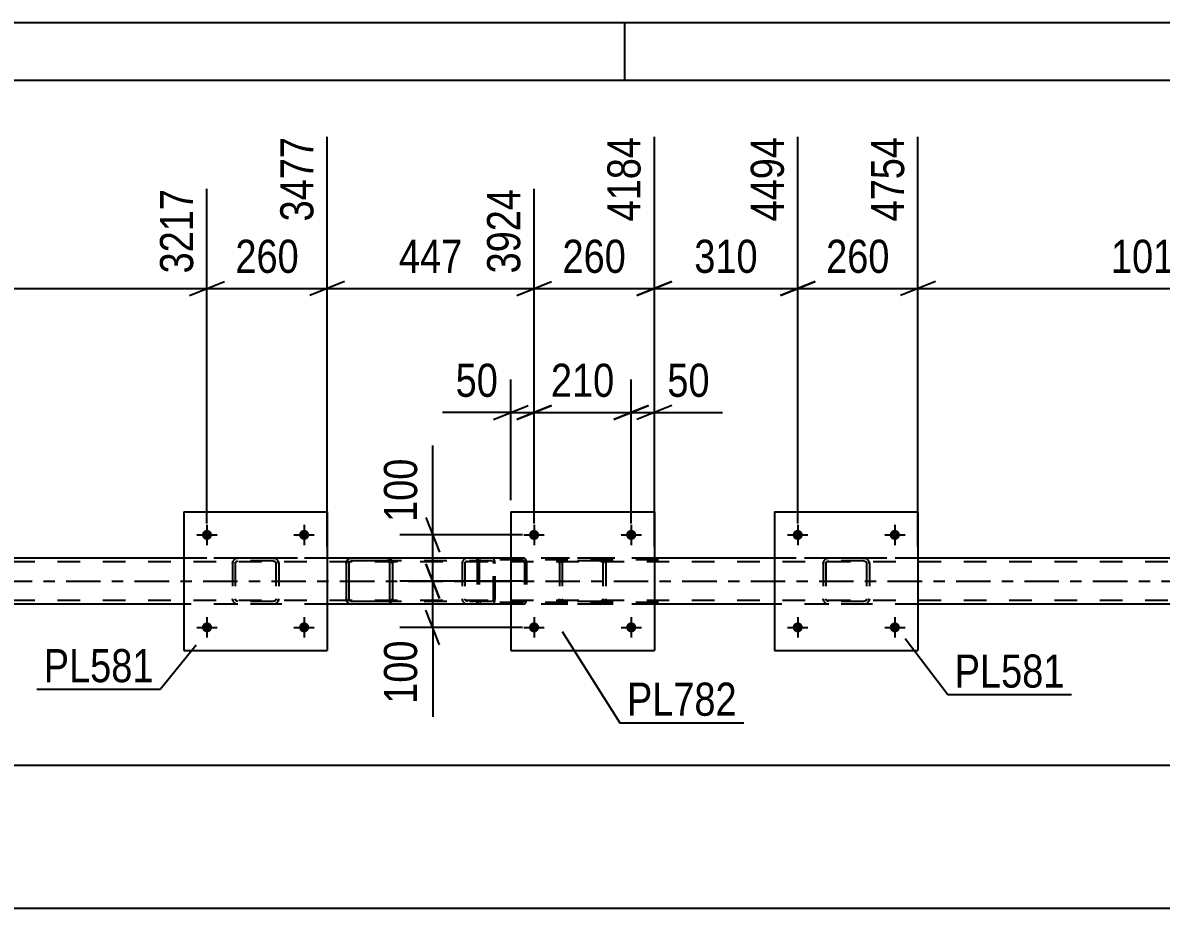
# Model space of a CAD drawing. Header units: millimetres. Extents: x 0 to 841, y 0 to 594.
# Drawn here: x 158.9 to 257.4, y 517.4 to 594 of the extents above; entities that cross this region are included whole.
import ezdxf

# ---------------------------------------------------------------- set-up
doc = ezdxf.new("R2010")
doc.units = ezdxf.units.MM
doc.linetypes.add('DXK_LINE_DOT2', pattern=[3.9198, 1.9599, -1.9599])
doc.linetypes.add('DXK_LINE_DOT3', pattern=[5.9187, 2.979, -0.9799, 0.9799, -0.9799])
doc.styles.add('Arial Narrow', font='ARIALN.TTF', dxfattribs={"height": 0.2})

# ---------------------------------------------------------------- blocks, each defined once
blk = doc.blocks.new('Unknown-318888172-1133')
at = {"color": 5, "linetype": 'Continuous'}
for p, q in [((841, 594), (0, 594)), ((211, 589), (211, 594)), ((836, 589), (5, 589))]:
    blk.add_line(p, q, dxfattribs=at)
blk = doc.blocks.new('Part-318888172-5588 - 5496')
at = {"color": 7, "linetype": 'DXK_LINE_DOT2'}
for p, q in [((228.144, 547.212), (228.18, 547.396)), ((228.18, 547.396), (228.144, 547.212)), ((228.402, 547.304), (228.454, 547.382)), ((228.44, 547.656), (228.624, 547.692)), ((228.624, 547.692), (228.44, 547.656)), ((228.454, 547.382), (228.532, 547.434)), ((228.532, 547.434), (228.624, 547.452)), ((231.664, 547.692), (228.624, 547.692)), ((231.664, 547.452), (228.624, 547.452)), ((231.664, 547.692), (231.847, 547.656)), ((231.847, 547.656), (231.664, 547.692)), ((231.664, 547.452), (231.755, 547.434)), ((231.755, 547.434), (231.833, 547.382)), ((231.833, 547.382), (231.885, 547.304)), ((232.107, 547.396), (232.144, 547.212)), ((232.144, 547.212), (232.107, 547.396)), ((228.144, 547.212), (228.144, 544.172)), ((228.384, 547.212), (228.402, 547.304)), ((228.384, 547.212), (228.384, 544.172)), ((231.885, 547.304), (231.904, 547.212)), ((231.904, 547.212), (231.904, 544.172)), ((232.144, 547.212), (232.144, 544.172)), ((228.18, 543.989), (228.144, 544.172)), ((228.144, 544.172), (228.18, 543.989)), ((228.402, 544.081), (228.384, 544.172)), ((228.454, 544.003), (228.402, 544.081)), ((228.624, 543.692), (228.44, 543.729)), ((228.44, 543.729), (228.624, 543.692)), ((228.532, 543.951), (228.454, 544.003)), ((228.624, 543.932), (228.532, 543.951)), ((231.664, 543.932), (228.624, 543.932)), ((231.664, 543.692), (228.624, 543.692)), ((231.755, 543.951), (231.664, 543.932)), ((231.847, 543.729), (231.664, 543.692)), ((231.664, 543.692), (231.847, 543.729)), ((231.833, 544.003), (231.755, 543.951)), ((231.885, 544.081), (231.833, 544.003)), ((231.904, 544.172), (231.885, 544.081)), ((232.144, 544.172), (232.107, 543.989)), ((232.107, 543.989), (232.144, 544.172))]:
    blk.add_line(p, q, dxfattribs=at)
at = {"color": 7, "linetype": 'DXK_LINE_DOT3'}
blk.add_line((230.144, 545.692), (230.144, 545.692), dxfattribs=at)
at = {"color": 7, "linetype": 'DXK_LINE_DOT2'}
for centre, start, end in [((228.624, 547.212), 112.5, 157.5), ((228.624, 547.212), 112.5, 157.5), ((231.664, 547.212), 22.5, 67.5), ((231.664, 547.212), 22.5, 67.5), ((228.624, 544.172), 202.5, 247.5), ((228.624, 544.172), 202.5, 247.5), ((231.664, 544.172), 292.5, 337.5), ((231.664, 544.172), 292.5, 337.5)]:
    blk.add_arc(centre, 0.48, start, end, dxfattribs=at)
blk = doc.blocks.new('Bolt-318888172-5541 - 5496')
at = {"linetype": 'Continuous'}
for points in [[(175.303, 549.693, -1), (174.423, 549.693, -1)], [(183.703, 549.693, -1), (182.823, 549.693, -1)]]:
    blk.add_hatch(color=1, dxfattribs=at).paths.add_polyline_path(points)
at = {"color": 1, "linetype": 'Continuous'}
for p, q in [((174.863, 550.573), (174.863, 548.813)), ((183.263, 550.573), (183.263, 548.813)), ((173.983, 549.693), (175.743, 549.693)), ((182.383, 549.693), (184.143, 549.693))]:
    blk.add_line(p, q, dxfattribs=at)
blk = doc.blocks.new('Bolt-318888172-5542 - 5496')
at = {"linetype": 'Continuous'}
for points in [[(175.303, 541.693, -1), (174.423, 541.693, -1)], [(183.703, 541.693, -1), (182.823, 541.693, -1)]]:
    blk.add_hatch(color=1, dxfattribs=at).paths.add_polyline_path(points)
at = {"color": 1, "linetype": 'Continuous'}
for p, q in [((174.863, 542.573), (174.863, 540.813)), ((183.263, 542.573), (183.263, 540.813)), ((173.983, 541.693), (175.743, 541.693)), ((182.383, 541.693), (184.143, 541.693))]:
    blk.add_line(p, q, dxfattribs=at)
blk = doc.blocks.new('Bolt-318888172-5543 - 5496')
at = {"linetype": 'Continuous'}
for points in [[(226.384, 549.693, -1), (225.504, 549.693, -1)], [(234.784, 549.693, -1), (233.904, 549.693, -1)]]:
    blk.add_hatch(color=1, dxfattribs=at).paths.add_polyline_path(points)
at = {"color": 1, "linetype": 'Continuous'}
for p, q in [((225.944, 550.573), (225.944, 548.813)), ((234.344, 550.573), (234.344, 548.813)), ((225.064, 549.693), (226.824, 549.693)), ((233.464, 549.693), (235.224, 549.693))]:
    blk.add_line(p, q, dxfattribs=at)
blk = doc.blocks.new('Bolt-318888172-5544 - 5496')
at = {"linetype": 'Continuous'}
for points in [[(226.384, 541.693, -1), (225.504, 541.693, -1)], [(234.784, 541.693, -1), (233.904, 541.693, -1)]]:
    blk.add_hatch(color=1, dxfattribs=at).paths.add_polyline_path(points)
at = {"color": 1, "linetype": 'Continuous'}
for p, q in [((225.944, 542.573), (225.944, 540.813)), ((234.344, 542.573), (234.344, 540.813)), ((225.064, 541.693), (226.824, 541.693)), ((233.464, 541.693), (235.224, 541.693))]:
    blk.add_line(p, q, dxfattribs=at)
blk = doc.blocks.new('Part-318888172-5581 - 5496')
at = {"color": 2, "linetype": 'Continuous'}
for p, q in [((172.863, 551.692), (172.863, 539.692)), ((172.863, 551.692), (185.263, 551.692)), ((185.263, 551.692), (185.263, 539.692)), ((172.863, 539.692), (185.263, 539.692))]:
    blk.add_line(p, q, dxfattribs=at)
blk = doc.blocks.new('Part-318888172-5582 - 5496')
at = {"color": 7, "linetype": 'DXK_LINE_DOT2'}
for p, q in [((177.063, 547.212), (177.099, 547.396)), ((177.099, 547.396), (177.063, 547.212)), ((177.321, 547.304), (177.373, 547.382)), ((177.359, 547.656), (177.543, 547.692)), ((177.543, 547.692), (177.359, 547.656)), ((177.373, 547.382), (177.451, 547.434)), ((177.451, 547.434), (177.543, 547.452)), ((180.583, 547.692), (177.543, 547.692)), ((180.583, 547.452), (177.543, 547.452)), ((180.583, 547.692), (180.767, 547.656)), ((180.767, 547.656), (180.583, 547.692)), ((180.583, 547.452), (180.675, 547.434)), ((180.675, 547.434), (180.753, 547.382)), ((180.753, 547.382), (180.805, 547.304)), ((181.026, 547.396), (181.063, 547.212)), ((181.063, 547.212), (181.026, 547.396)), ((177.063, 547.212), (177.063, 544.172)), ((177.303, 547.212), (177.321, 547.304)), ((177.303, 547.212), (177.303, 544.172)), ((180.805, 547.304), (180.823, 547.212)), ((180.823, 547.212), (180.823, 544.172)), ((181.063, 547.212), (181.063, 544.172)), ((177.099, 543.989), (177.063, 544.172)), ((177.063, 544.172), (177.099, 543.989)), ((177.321, 544.081), (177.303, 544.172)), ((177.373, 544.003), (177.321, 544.081)), ((177.543, 543.692), (177.359, 543.729)), ((177.359, 543.729), (177.543, 543.692)), ((177.451, 543.951), (177.373, 544.003)), ((177.543, 543.932), (177.451, 543.951)), ((180.583, 543.932), (177.543, 543.932)), ((180.583, 543.692), (177.543, 543.692)), ((180.675, 543.951), (180.583, 543.932)), ((180.767, 543.729), (180.583, 543.692)), ((180.583, 543.692), (180.767, 543.729)), ((180.753, 544.003), (180.675, 543.951)), ((180.805, 544.081), (180.753, 544.003)), ((180.823, 544.172), (180.805, 544.081)), ((181.063, 544.172), (181.026, 543.989)), ((181.026, 543.989), (181.063, 544.172))]:
    blk.add_line(p, q, dxfattribs=at)
at = {"color": 7, "linetype": 'DXK_LINE_DOT3'}
blk.add_line((179.063, 545.692), (179.063, 545.692), dxfattribs=at)
at = {"color": 7, "linetype": 'DXK_LINE_DOT2'}
for centre, start, end in [((177.543, 547.212), 112.5, 157.5), ((177.543, 547.212), 112.5, 157.5), ((180.583, 547.212), 22.5, 67.5), ((180.583, 547.212), 22.5, 67.5), ((177.543, 544.172), 202.5, 247.5), ((177.543, 544.172), 202.5, 247.5), ((180.583, 544.172), 292.5, 337.5), ((180.583, 544.172), 292.5, 337.5)]:
    blk.add_arc(centre, 0.48, start, end, dxfattribs=at)
blk = doc.blocks.new('Part-318888172-5587 - 5496')
at = {"color": 2, "linetype": 'Continuous'}
for p, q in [((223.944, 551.692), (223.944, 539.692)), ((223.944, 551.692), (236.344, 551.692)), ((236.344, 551.692), (236.344, 539.692)), ((223.944, 539.692), (236.344, 539.692))]:
    blk.add_line(p, q, dxfattribs=at)
blk = doc.blocks.new('Part-318888172-5670 - 5496')
at = {"color": 7, "linetype": 'DXK_LINE_DOT2'}
for p, q in [((199.512, 547.692), (187.355, 547.692)), ((199.512, 547.452), (187.355, 547.452)), ((196.956, 547.396), (196.936, 547.297)), ((197.188, 547.304), (197.243, 547.382)), ((197.421, 547.692), (197.228, 547.656)), ((197.243, 547.382), (197.325, 547.434)), ((197.325, 547.434), (197.421, 547.452)), ((198.236, 547.452), (198.236, 547.692)), ((199.616, 547.656), (199.512, 547.692)), ((199.512, 547.452), (199.564, 547.434)), ((199.564, 547.434), (199.608, 547.382)), ((199.608, 547.382), (199.637, 547.304)), ((199.704, 547.552), (199.616, 547.656)), ((199.762, 547.396), (199.704, 547.552)), ((199.783, 547.212), (199.762, 547.396)), ((196.936, 547.297), (196.918, 547.212)), ((196.918, 547.212), (196.918, 544.172)), ((197.169, 547.212), (197.188, 547.304)), ((197.169, 547.212), (197.169, 544.172)), ((199.637, 547.304), (199.647, 547.212)), ((199.647, 544.172), (199.647, 547.212)), ((199.783, 544.172), (199.783, 547.212)), ((199.512, 543.932), (187.355, 543.932)), ((199.512, 543.692), (187.355, 543.692)), ((196.918, 544.172), (196.936, 544.087)), ((196.936, 544.087), (196.956, 543.989)), ((197.183, 544.106), (197.169, 544.172)), ((197.188, 544.08), (197.183, 544.106)), ((197.243, 544.003), (197.188, 544.08)), ((197.228, 543.729), (197.421, 543.692)), ((197.325, 543.951), (197.243, 544.003)), ((197.421, 543.932), (197.325, 543.951)), ((198.236, 543.692), (198.236, 543.932)), ((199.564, 543.951), (199.512, 543.932)), ((199.512, 543.692), (199.616, 543.729)), ((199.608, 544.003), (199.564, 543.951)), ((199.608, 544.003), (199.621, 544.037)), ((199.616, 543.729), (199.704, 543.833)), ((199.621, 544.037), (199.637, 544.08)), ((199.637, 544.08), (199.647, 544.172)), ((199.704, 543.833), (199.715, 543.864)), ((199.715, 543.864), (199.762, 543.989)), ((199.762, 543.989), (199.783, 544.172))]:
    blk.add_line(p, q, dxfattribs=at)
for centre, start, end in [((197.406, 547.197), 111.1941, 156.15059), ((197.406, 544.188), 203.84941, 248.8059)]:
    blk.add_arc(centre, 0.492, start, end, dxfattribs=at)
blk = doc.blocks.new('Part-318888172-5683 - 5496')
at = {"color": 7, "linetype": 'DXK_LINE_DOT2'}
for p, q in [((198.262, 547.495), (198.236, 547.372)), ((198.236, 547.372), (198.236, 544.012)), ((198.406, 547.372), (198.419, 547.434)), ((198.406, 547.372), (198.406, 544.012)), ((198.419, 547.434), (198.456, 547.485)), ((198.576, 547.692), (198.446, 547.668)), ((198.456, 547.485), (198.511, 547.52)), ((198.511, 547.52), (198.576, 547.532)), ((213.905, 547.692), (198.576, 547.692)), ((213.905, 547.532), (198.576, 547.532)), ((202.282, 547.668), (202.152, 547.692)), ((202.152, 547.532), (202.217, 547.52)), ((202.217, 547.52), (202.272, 547.485)), ((202.272, 547.485), (202.309, 547.434)), ((202.309, 547.434), (202.322, 547.372)), ((202.322, 547.372), (202.322, 544.012)), ((202.493, 547.372), (202.467, 547.495)), ((202.493, 547.372), (202.493, 544.012)), ((198.236, 544.012), (198.262, 543.89)), ((198.419, 543.951), (198.406, 544.012)), ((198.456, 543.899), (198.419, 543.951)), ((198.446, 543.717), (198.576, 543.692)), ((198.511, 543.864), (198.456, 543.899)), ((198.576, 543.852), (198.511, 543.864)), ((213.905, 543.852), (198.576, 543.852)), ((213.905, 543.692), (198.576, 543.692)), ((202.217, 543.864), (202.152, 543.852)), ((202.152, 543.692), (202.282, 543.717)), ((202.272, 543.899), (202.217, 543.864)), ((202.309, 543.951), (202.272, 543.899)), ((202.322, 544.012), (202.309, 543.951)), ((202.467, 543.89), (202.493, 544.012))]:
    blk.add_line(p, q, dxfattribs=at)
for centre, start, end in [((198.563, 547.358), 110.75832, 155.68004), ((202.165, 547.358), 24.31996, 69.24168), ((198.563, 544.026), 204.31996, 249.24168), ((202.165, 544.026), 290.75832, 335.68004)]:
    blk.add_arc(centre, 0.331, start, end, dxfattribs=at)
blk = doc.blocks.new('Part-318888172-5735 - 5496')
at = {"color": 7, "linetype": 'DXK_LINE_DOT2'}
for p, q in [((767.534, 547.372), (103.502, 547.372)), ((747.149, 547.692), (172.863, 547.692)), ((185.263, 547.692), (172.863, 547.692)), ((190.413, 547.692), (187.373, 547.692)), ((213.546, 547.692), (201.146, 547.692)), ((236.344, 547.692), (223.944, 547.692)), ((767.534, 544.012), (103.502, 544.012)), ((185.263, 543.692), (172.863, 543.692)), ((190.413, 543.692), (187.373, 543.692)), ((213.546, 543.692), (201.146, 543.692)), ((236.344, 543.692), (223.944, 543.692))]:
    blk.add_line(p, q, dxfattribs=at)
at = {"color": 2, "linetype": 'Continuous'}
for p, q in [((172.863, 547.692), (134.182, 547.692)), ((187.373, 547.692), (185.263, 547.692)), ((201.146, 547.692), (190.413, 547.692)), ((223.944, 547.692), (213.546, 547.692)), ((275.024, 547.692), (236.344, 547.692)), ((172.863, 543.692), (134.182, 543.692)), ((187.373, 543.692), (185.263, 543.692)), ((201.146, 543.692), (190.413, 543.692)), ((223.944, 543.692), (213.546, 543.692)), ((275.024, 543.692), (236.344, 543.692))]:
    blk.add_line(p, q, dxfattribs=at)
at = {"color": 7, "linetype": 'DXK_LINE_DOT3'}
blk.add_line((103.502, 545.692), (767.534, 545.692), dxfattribs=at)
blk = doc.blocks.new('Part-318888172-5758 - 5496')
at = {"color": 7, "linetype": 'DXK_LINE_DOT2'}
for p, q in [((205.346, 547.212), (205.382, 547.396)), ((205.382, 547.396), (205.346, 547.212)), ((205.604, 547.304), (205.656, 547.382)), ((205.642, 547.656), (205.826, 547.692)), ((205.826, 547.692), (205.642, 547.656)), ((205.656, 547.382), (205.734, 547.434)), ((205.734, 547.434), (205.826, 547.452)), ((208.866, 547.692), (205.826, 547.692)), ((208.866, 547.452), (205.826, 547.452)), ((208.866, 547.692), (209.05, 547.656)), ((209.05, 547.656), (208.866, 547.692)), ((208.866, 547.452), (208.958, 547.434)), ((208.958, 547.434), (209.036, 547.382)), ((209.036, 547.382), (209.088, 547.304)), ((209.309, 547.396), (209.346, 547.212)), ((209.346, 547.212), (209.309, 547.396)), ((205.346, 547.212), (205.346, 544.172)), ((205.586, 547.212), (205.604, 547.304)), ((205.586, 547.212), (205.586, 544.172)), ((209.088, 547.304), (209.106, 547.212)), ((209.106, 547.212), (209.106, 544.172)), ((209.346, 547.212), (209.346, 544.172)), ((205.382, 543.989), (205.346, 544.172)), ((205.346, 544.172), (205.382, 543.989)), ((205.604, 544.08), (205.586, 544.172)), ((205.656, 544.003), (205.604, 544.08)), ((205.826, 543.692), (205.642, 543.729)), ((205.642, 543.729), (205.826, 543.692)), ((205.734, 543.951), (205.656, 544.003)), ((205.826, 543.932), (205.734, 543.951)), ((208.866, 543.932), (205.826, 543.932)), ((208.866, 543.692), (205.826, 543.692)), ((208.958, 543.951), (208.866, 543.932)), ((209.05, 543.729), (208.866, 543.692)), ((208.866, 543.692), (209.05, 543.729)), ((209.036, 544.003), (208.958, 543.951)), ((209.088, 544.08), (209.036, 544.003)), ((209.106, 544.172), (209.088, 544.08)), ((209.346, 544.172), (209.309, 543.989)), ((209.309, 543.989), (209.346, 544.172))]:
    blk.add_line(p, q, dxfattribs=at)
at = {"color": 7, "linetype": 'DXK_LINE_DOT3'}
blk.add_line((207.346, 545.692), (207.346, 545.692), dxfattribs=at)
at = {"color": 7, "linetype": 'DXK_LINE_DOT2'}
for centre, start, end in [((205.826, 547.212), 112.5, 157.5), ((205.826, 547.212), 112.5, 157.5), ((208.866, 547.212), 22.5, 67.5), ((208.866, 547.212), 22.5, 67.5), ((205.826, 544.172), 202.5, 247.5), ((205.826, 544.172), 202.5, 247.5), ((208.866, 544.172), 292.5, 337.5), ((208.866, 544.172), 292.5, 337.5)]:
    blk.add_arc(centre, 0.48, start, end, dxfattribs=at)
blk = doc.blocks.new('Part-318888172-5763 - 5496')
at = {"color": 2, "linetype": 'Continuous'}
for p, q in [((201.146, 551.692), (201.146, 539.692)), ((201.146, 551.692), (213.546, 551.692)), ((213.546, 551.692), (213.546, 539.692)), ((201.146, 539.692), (213.546, 539.692))]:
    blk.add_line(p, q, dxfattribs=at)
blk = doc.blocks.new('Bolt-318888172-5764 - 5496')
at = {"linetype": 'Continuous'}
for points in [[(203.586, 541.693, -1), (202.706, 541.693, -1)], [(211.986, 541.693, -1), (211.106, 541.693, -1)]]:
    blk.add_hatch(color=1, dxfattribs=at).paths.add_polyline_path(points)
at = {"color": 1, "linetype": 'Continuous'}
for p, q in [((203.146, 542.573), (203.146, 540.813)), ((211.546, 542.573), (211.546, 540.813)), ((202.266, 541.693), (204.026, 541.693)), ((210.666, 541.693), (212.426, 541.693))]:
    blk.add_line(p, q, dxfattribs=at)
blk = doc.blocks.new('Bolt-318888172-5765 - 5496')
at = {"linetype": 'Continuous'}
for points in [[(203.586, 549.693, -1), (202.706, 549.693, -1)], [(211.986, 549.693, -1), (211.106, 549.693, -1)]]:
    blk.add_hatch(color=1, dxfattribs=at).paths.add_polyline_path(points)
at = {"color": 1, "linetype": 'Continuous'}
for p, q in [((203.146, 550.573), (203.146, 548.813)), ((211.546, 550.573), (211.546, 548.813)), ((202.266, 549.693), (204.026, 549.693)), ((210.666, 549.693), (212.426, 549.693))]:
    blk.add_line(p, q, dxfattribs=at)
blk = doc.blocks.new('Part-318888172-5766 - 5496')
at = {"color": 2, "linetype": 'Continuous'}
for p, q in [((186.93, 547.396), (186.893, 547.212)), ((187.152, 547.304), (187.204, 547.382)), ((187.373, 547.692), (187.19, 547.656)), ((187.204, 547.382), (187.281, 547.434)), ((187.281, 547.434), (187.373, 547.452)), ((190.413, 547.692), (187.373, 547.692)), ((190.413, 547.452), (187.373, 547.452)), ((190.597, 547.656), (190.413, 547.692)), ((190.413, 547.452), (190.505, 547.434)), ((190.505, 547.434), (190.583, 547.382)), ((190.583, 547.382), (190.635, 547.304)), ((190.893, 547.212), (190.857, 547.396)), ((186.893, 547.212), (186.893, 544.172)), ((187.133, 547.212), (187.152, 547.304)), ((187.133, 547.212), (187.133, 544.172)), ((190.635, 547.304), (190.653, 547.212)), ((190.653, 547.212), (190.653, 544.172)), ((190.893, 547.212), (190.893, 544.172)), ((186.893, 544.172), (186.93, 543.989)), ((187.152, 544.08), (187.133, 544.172)), ((187.204, 544.003), (187.152, 544.08)), ((187.19, 543.729), (187.373, 543.692)), ((187.281, 543.951), (187.204, 544.003)), ((187.373, 543.932), (187.281, 543.951)), ((190.413, 543.932), (187.373, 543.932)), ((190.413, 543.692), (187.373, 543.692)), ((190.505, 543.951), (190.413, 543.932)), ((190.413, 543.692), (190.597, 543.729)), ((190.583, 544.003), (190.505, 543.951)), ((190.635, 544.08), (190.583, 544.003)), ((190.653, 544.172), (190.635, 544.08)), ((190.857, 543.989), (190.893, 544.172))]:
    blk.add_line(p, q, dxfattribs=at)
at = {"color": 7, "linetype": 'DXK_LINE_DOT2'}
for p, q in [((186.893, 547.212), (186.93, 547.396)), ((187.19, 547.656), (187.373, 547.692)), ((190.413, 547.692), (190.597, 547.656)), ((190.857, 547.396), (190.893, 547.212)), ((186.93, 543.989), (186.893, 544.172)), ((187.373, 543.692), (187.19, 543.729)), ((190.597, 543.729), (190.413, 543.692)), ((190.893, 544.172), (190.857, 543.989))]:
    blk.add_line(p, q, dxfattribs=at)
at = {"color": 7, "linetype": 'DXK_LINE_DOT3'}
blk.add_line((188.893, 545.692), (188.893, 545.692), dxfattribs=at)
at = {"color": 2, "linetype": 'Continuous'}
for centre, start, end in [((187.373, 547.212), 112.5, 157.5), ((190.413, 547.212), 22.5, 67.5), ((187.373, 544.172), 202.5, 247.5), ((190.413, 544.172), 292.5, 337.5)]:
    blk.add_arc(centre, 0.48, start, end, dxfattribs=at)
at = {"color": 7, "linetype": 'DXK_LINE_DOT2'}
for centre, start, end in [((187.373, 547.212), 112.5, 157.5), ((190.413, 547.212), 22.5, 67.5), ((187.373, 544.172), 202.5, 247.5), ((190.413, 544.172), 292.5, 337.5)]:
    blk.add_arc(centre, 0.48, start, end, dxfattribs=at)
blk = doc.blocks.new('StraightDimension-318888172-12314 - 5496')
at = {"color": 7, "linetype": 'Continuous'}
for p, q in [((201.146, 552.692), (201.146, 563.139)), ((203.146, 550.693), (203.146, 563.139)), ((201.146, 560.289), (195.24, 560.289)), ((201.146, 560.289), (195.24, 560.289)), ((199.646, 559.689), (202.646, 560.889)), ((201.146, 560.289), (203.146, 560.289)), ((204.646, 560.889), (201.646, 559.689))]:
    blk.add_line(p, q, dxfattribs=at)
at = {"color": 0}
blk.add_wipeout([(200.621, 561.039), (200.621, 565.239), (195.765, 565.239), (195.765, 561.039)], dxfattribs=at)
at = {"color": 3, "style": 'Arial Narrow'}
blk.add_text('50', height=2.8633, dxfattribs=at).set_placement((196.365, 561.639))
blk = doc.blocks.new('StraightDimension-318888172-6381 - 5496')
at = {"color": 7, "linetype": 'Continuous'}
blk.add_line((61.582, 517.395), (767.534, 517.395), dxfattribs=at)
blk = doc.blocks.new('StraightDimension-318888172-6444 - 5496')
at = {"color": 7, "linetype": 'Continuous'}
blk.add_line((61.582, 529.771), (711.285, 529.771), dxfattribs=at)
blk = doc.blocks.new('StraightDimension-318888172-12312 - 5496')
at = {"color": 7, "linetype": 'Continuous'}
for p, q in [((211.546, 550.693), (211.546, 563.139)), ((213.546, 552.692), (213.546, 563.139)), ((210.046, 559.689), (213.046, 560.889)), ((211.546, 560.289), (213.546, 560.289)), ((215.046, 560.889), (212.046, 559.689)), ((213.546, 560.289), (219.452, 560.289)), ((213.546, 560.289), (219.452, 560.289))]:
    blk.add_line(p, q, dxfattribs=at)
at = {"color": 0}
blk.add_wipeout([(218.927, 561.039), (218.927, 565.239), (214.071, 565.239), (214.071, 561.039)], dxfattribs=at)
at = {"color": 3, "style": 'Arial Narrow'}
blk.add_text('50', height=2.8633, dxfattribs=at).set_placement((214.671, 561.639))
blk = doc.blocks.new('StraightDimension-318888172-12313 - 5496')
at = {"color": 7, "linetype": 'Continuous'}
for p, q in [((203.146, 550.693), (203.146, 563.139)), ((211.546, 550.693), (211.546, 563.139)), ((201.646, 559.689), (204.646, 560.889)), ((203.146, 560.289), (211.546, 560.289)), ((213.046, 560.889), (210.046, 559.689))]:
    blk.add_line(p, q, dxfattribs=at)
at = {"color": 0}
blk.add_wipeout([(210.688, 561.039), (210.688, 565.239), (204.004, 565.239), (204.004, 561.039)], dxfattribs=at)
at = {"color": 3, "style": 'Arial Narrow'}
blk.add_text('210', height=2.8633, dxfattribs=at).set_placement((204.604, 561.639))
blk = doc.blocks.new('StraightDimension-318888172-12355 - 5496')
at = {"color": 7, "linetype": 'Continuous'}
for p, q in [((194.38, 549.693), (194.38, 557.427)), ((194.38, 549.693), (194.38, 557.427)), ((193.78, 551.193), (194.98, 548.193)), ((202.146, 549.693), (191.53, 549.693)), ((194.38, 545.692), (194.38, 549.693)), ((194.98, 544.192), (193.78, 547.192)), ((202.146, 545.692), (191.53, 545.692))]:
    blk.add_line(p, q, dxfattribs=at)
at = {"color": 0}
blk.add_wipeout([(193.63, 556.902), (189.43, 556.902), (189.43, 550.218), (193.63, 550.218)], dxfattribs=at)
at = {"color": 3, "style": 'Arial Narrow'}
blk.add_text('100', height=2.8633, rotation=90.00021, dxfattribs=at).set_placement((193.03, 550.818))
blk = doc.blocks.new('StraightDimension-318888172-12356 - 5496')
at = {"color": 7, "linetype": 'Continuous'}
for p, q in [((193.78, 547.192), (194.98, 544.192)), ((202.146, 545.692), (191.53, 545.692)), ((194.38, 541.693), (194.38, 545.692)), ((194.98, 540.193), (193.78, 543.193)), ((202.146, 541.693), (191.53, 541.693)), ((194.38, 541.693), (194.38, 533.959)), ((194.38, 541.693), (194.38, 533.959))]:
    blk.add_line(p, q, dxfattribs=at)
at = {"color": 0}
blk.add_wipeout([(193.63, 541.168), (189.43, 541.168), (189.43, 534.484), (193.63, 534.484)], dxfattribs=at)
at = {"color": 3, "style": 'Arial Narrow'}
blk.add_text('100', height=2.8633, rotation=90.00021, dxfattribs=at).set_placement((193.03, 535.084))
blk = doc.blocks.new('StraightDimension-318888172-14543 - 5496')
at = {"color": 7, "linetype": 'Continuous'}
for p, q in [((236.344, 548.692), (236.344, 584.128)), ((277.024, 550.693), (277.024, 579.628)), ((237.844, 571.615), (234.844, 570.415)), ((236.344, 571.015), (277.024, 571.015)), ((275.524, 570.415), (278.524, 571.615))]:
    blk.add_line(p, q, dxfattribs=at)
at = {"color": 0}
blk.add_wipeout([(260.94, 571.765), (260.94, 575.965), (252.428, 575.965), (252.428, 571.765)], dxfattribs=at)
at = {"color": 3, "style": 'Arial Narrow'}
blk.add_text('1017', height=2.8633, dxfattribs=at).set_placement((253.028, 572.365))
at = {"color": 0, "linetype": 'Continuous'}
blk.add_wipeout([(276.424, 580.228), (272.224, 580.228), (272.224, 571.715), (276.424, 571.715)], dxfattribs=at)
at = {"color": 3, "linetype": 'Continuous', "style": 'Arial Narrow'}
blk.add_text('5771', height=2.8633, rotation=90.00021, dxfattribs=at).set_placement((275.824, 572.315))
blk = doc.blocks.new('StraightDimension-318888172-14544 - 5496')
at = {"color": 7, "linetype": 'Continuous'}
for p, q in [((225.944, 550.693), (225.944, 584.128)), ((236.344, 548.692), (236.344, 584.128)), ((224.444, 570.415), (227.444, 571.615)), ((225.944, 571.015), (236.344, 571.015)), ((237.844, 571.615), (234.844, 570.415))]:
    blk.add_line(p, q, dxfattribs=at)
at = {"color": 0}
blk.add_wipeout([(234.486, 571.765), (234.486, 575.965), (227.801, 575.965), (227.801, 571.765)], dxfattribs=at)
at = {"color": 3, "style": 'Arial Narrow'}
blk.add_text('260', height=2.8633, dxfattribs=at).set_placement((228.401, 572.365))
at = {"color": 0, "linetype": 'Continuous'}
blk.add_wipeout([(235.744, 584.728), (231.544, 584.728), (231.544, 576.215), (235.744, 576.215)], dxfattribs=at)
at = {"color": 3, "linetype": 'Continuous', "style": 'Arial Narrow'}
blk.add_text('4754', height=2.8633, rotation=90.00021, dxfattribs=at).set_placement((235.144, 576.815))
blk = doc.blocks.new('StraightDimension-318888172-14545 - 5496')
at = {"color": 7, "linetype": 'Continuous'}
for p, q in [((213.546, 548.692), (213.546, 584.128)), ((225.944, 550.693), (225.944, 584.128)), ((212.046, 570.415), (215.046, 571.615)), ((213.546, 571.015), (225.944, 571.015)), ((227.444, 571.615), (224.444, 570.415))]:
    blk.add_line(p, q, dxfattribs=at)
at = {"color": 0}
blk.add_wipeout([(223.087, 571.765), (223.087, 575.965), (216.402, 575.965), (216.402, 571.765)], dxfattribs=at)
at = {"color": 3, "style": 'Arial Narrow'}
blk.add_text('310', height=2.8633, dxfattribs=at).set_placement((217.002, 572.365))
at = {"color": 0, "linetype": 'Continuous'}
blk.add_wipeout([(225.344, 584.728), (221.144, 584.728), (221.144, 576.215), (225.344, 576.215)], dxfattribs=at)
at = {"color": 3, "linetype": 'Continuous', "style": 'Arial Narrow'}
blk.add_text('4494', height=2.8633, rotation=90.00021, dxfattribs=at).set_placement((224.744, 576.815))
blk = doc.blocks.new('StraightDimension-318888172-14546 - 5496')
at = {"color": 7, "linetype": 'Continuous'}
for p, q in [((213.546, 548.692), (213.546, 584.128)), ((203.146, 550.693), (203.146, 579.628)), ((201.646, 570.415), (204.646, 571.615)), ((203.146, 571.015), (213.546, 571.015)), ((215.046, 571.615), (212.046, 570.415))]:
    blk.add_line(p, q, dxfattribs=at)
at = {"color": 0}
blk.add_wipeout([(211.688, 571.765), (211.688, 575.965), (205.004, 575.965), (205.004, 571.765)], dxfattribs=at)
at = {"color": 3, "style": 'Arial Narrow'}
blk.add_text('260', height=2.8633, dxfattribs=at).set_placement((205.604, 572.365))
at = {"color": 0, "linetype": 'Continuous'}
blk.add_wipeout([(212.946, 584.728), (208.746, 584.728), (208.746, 576.215), (212.946, 576.215)], dxfattribs=at)
at = {"color": 3, "linetype": 'Continuous', "style": 'Arial Narrow'}
blk.add_text('4184', height=2.8633, rotation=90.00021, dxfattribs=at).set_placement((212.346, 576.815))
blk = doc.blocks.new('StraightDimension-318888172-14547 - 5496')
at = {"color": 7, "linetype": 'Continuous'}
for p, q in [((185.263, 548.692), (185.263, 584.128)), ((203.146, 550.693), (203.146, 579.628)), ((186.763, 571.615), (183.763, 570.415)), ((185.263, 571.015), (203.146, 571.015)), ((201.646, 570.415), (204.646, 571.615))]:
    blk.add_line(p, q, dxfattribs=at)
at = {"color": 0}
blk.add_wipeout([(197.547, 571.765), (197.547, 575.965), (190.862, 575.965), (190.862, 571.765)], dxfattribs=at)
at = {"color": 3, "style": 'Arial Narrow'}
blk.add_text('447', height=2.8633, dxfattribs=at).set_placement((191.462, 572.365))
at = {"color": 0, "linetype": 'Continuous'}
blk.add_wipeout([(202.546, 580.228), (198.346, 580.228), (198.346, 571.715), (202.546, 571.715)], dxfattribs=at)
at = {"color": 3, "linetype": 'Continuous', "style": 'Arial Narrow'}
blk.add_text('3924', height=2.8633, rotation=90.00021, dxfattribs=at).set_placement((201.946, 572.315))
blk = doc.blocks.new('StraightDimension-318888172-14548 - 5496')
at = {"color": 7, "linetype": 'Continuous'}
for p, q in [((185.263, 548.692), (185.263, 584.128)), ((174.863, 550.693), (174.863, 579.628)), ((173.363, 570.415), (176.363, 571.615)), ((174.863, 571.015), (185.263, 571.015)), ((186.763, 571.615), (183.763, 570.415))]:
    blk.add_line(p, q, dxfattribs=at)
at = {"color": 0}
blk.add_wipeout([(183.405, 571.765), (183.405, 575.965), (176.721, 575.965), (176.721, 571.765)], dxfattribs=at)
at = {"color": 3, "style": 'Arial Narrow'}
blk.add_text('260', height=2.8633, dxfattribs=at).set_placement((177.321, 572.365))
at = {"color": 0, "linetype": 'Continuous'}
blk.add_wipeout([(184.663, 584.728), (180.463, 584.728), (180.463, 576.215), (184.663, 576.215)], dxfattribs=at)
at = {"color": 3, "linetype": 'Continuous', "style": 'Arial Narrow'}
blk.add_text('3477', height=2.8633, rotation=90.00021, dxfattribs=at).set_placement((184.063, 576.815))
blk = doc.blocks.new('StraightDimension-318888172-14549 - 5496')
at = {"color": 7, "linetype": 'Continuous'}
for p, q in [((134.182, 548.692), (134.182, 584.128)), ((174.863, 550.693), (174.863, 579.628)), ((135.682, 571.615), (132.682, 570.415)), ((134.182, 571.015), (174.863, 571.015)), ((173.363, 570.415), (176.363, 571.615))]:
    blk.add_line(p, q, dxfattribs=at)
at = {"color": 0}
blk.add_wipeout([(158.779, 571.765), (158.779, 575.965), (150.266, 575.965), (150.266, 571.765)], dxfattribs=at)
at = {"color": 3, "style": 'Arial Narrow'}
blk.add_text('1017', height=2.8633, dxfattribs=at).set_placement((150.866, 572.365))
at = {"color": 0, "linetype": 'Continuous'}
blk.add_wipeout([(174.263, 580.228), (170.063, 580.228), (170.063, 571.715), (174.263, 571.715)], dxfattribs=at)
at = {"color": 3, "linetype": 'Continuous', "style": 'Arial Narrow'}
blk.add_text('3217', height=2.8633, rotation=90.00021, dxfattribs=at).set_placement((173.663, 572.315))
blk = doc.blocks.new('Mark-318888172-5577 - 5496')
at = {"color": 30, "linetype": 'Continuous'}
for p in [(173.938, 540.151), (160.148, 536.35)]:
    blk.add_line(p, (170.852, 536.35), dxfattribs=at)
at = {"color": 0}
blk.add_wipeout([(170.252, 536.95), (170.252, 539.95), (160.748, 539.95), (160.748, 536.95)], dxfattribs=at)
blk.add_wipeout([(170.252, 536.95), (170.252, 539.95), (160.748, 539.95), (160.748, 536.95)], dxfattribs=at)
at = {"color": 3, "style": 'Arial Narrow'}
blk.add_text('PL581', height=2.8633, dxfattribs=at).set_placement((160.748, 536.95))
blk = doc.blocks.new('Mark-318888172-5583 - 5496')
at = {"color": 30, "linetype": 'Continuous'}
for p, q in [((235.232, 540.72), (238.918, 535.882)), ((238.918, 535.882), (249.622, 535.882))]:
    blk.add_line(p, q, dxfattribs=at)
at = {"color": 0}
blk.add_wipeout([(249.022, 536.482), (249.022, 539.482), (239.518, 539.482), (239.518, 536.482)], dxfattribs=at)
blk.add_wipeout([(249.022, 536.482), (249.022, 539.482), (239.518, 539.482), (239.518, 536.482)], dxfattribs=at)
at = {"color": 3, "style": 'Arial Narrow'}
blk.add_text('PL581', height=2.8633, dxfattribs=at).set_placement((239.518, 536.482))
blk = doc.blocks.new('Mark-318888172-5759 - 5496')
at = {"color": 30, "linetype": 'Continuous'}
for p, q in [((205.583, 541.35), (210.576, 533.449)), ((210.576, 533.449), (221.28, 533.449))]:
    blk.add_line(p, q, dxfattribs=at)
at = {"color": 0}
blk.add_wipeout([(220.68, 534.049), (220.68, 537.049), (211.176, 537.049), (211.176, 534.049)], dxfattribs=at)
blk.add_wipeout([(220.68, 534.049), (220.68, 537.049), (211.176, 537.049), (211.176, 534.049)], dxfattribs=at)
at = {"color": 3, "style": 'Arial Narrow'}
blk.add_text('PL782', height=2.8633, dxfattribs=at).set_placement((211.176, 534.049))

msp = doc.modelspace()

# ---------------------------------------------------------------- block references
for name in ['Unknown-318888172-1133', 'Part-318888172-5581 - 5496', 'Part-318888172-5763 - 5496', 'Part-318888172-5587 - 5496', 'Bolt-318888172-5541 - 5496', 'Bolt-318888172-5765 - 5496', 'Bolt-318888172-5543 - 5496', 'Part-318888172-5735 - 5496', 'Part-318888172-5582 - 5496', 'Part-318888172-5766 - 5496', 'Part-318888172-5670 - 5496', 'Part-318888172-5683 - 5496', 'Part-318888172-5758 - 5496', 'Part-318888172-5588 - 5496', 'Bolt-318888172-5542 - 5496', 'Bolt-318888172-5764 - 5496', 'Bolt-318888172-5544 - 5496']:
    msp.add_blockref(name, (0, 0))

# ---------------------------------------------------------------- next in the draw order: block references
for name in ['StraightDimension-318888172-14543 - 5496', 'StraightDimension-318888172-12314 - 5496', 'StraightDimension-318888172-12312 - 5496', 'StraightDimension-318888172-6381 - 5496']:
    msp.add_blockref(name, (0, 0))

# ---------------------------------------------------------------- next in the draw order: block references
for name in ['StraightDimension-318888172-14544 - 5496', 'StraightDimension-318888172-12313 - 5496', 'StraightDimension-318888172-6444 - 5496']:
    msp.add_blockref(name, (0, 0))

# ---------------------------------------------------------------- next in the draw order: block references
for name in ['StraightDimension-318888172-14545 - 5496', 'StraightDimension-318888172-12355 - 5496', 'Mark-318888172-5759 - 5496', 'Mark-318888172-5583 - 5496', 'Mark-318888172-5577 - 5496']:
    msp.add_blockref(name, (0, 0))

# ---------------------------------------------------------------- next in the draw order: block references
for name in ['StraightDimension-318888172-14546 - 5496', 'StraightDimension-318888172-12356 - 5496']:
    msp.add_blockref(name, (0, 0))

# ---------------------------------------------------------------- next in the draw order: block references
msp.add_blockref('StraightDimension-318888172-14547 - 5496', (0, 0))

# ---------------------------------------------------------------- next in the draw order: block references
msp.add_blockref('StraightDimension-318888172-14548 - 5496', (0, 0))

# ---------------------------------------------------------------- next in the draw order: block references
msp.add_blockref('StraightDimension-318888172-14549 - 5496', (0, 0))

doc.saveas('drawing.dxf')
